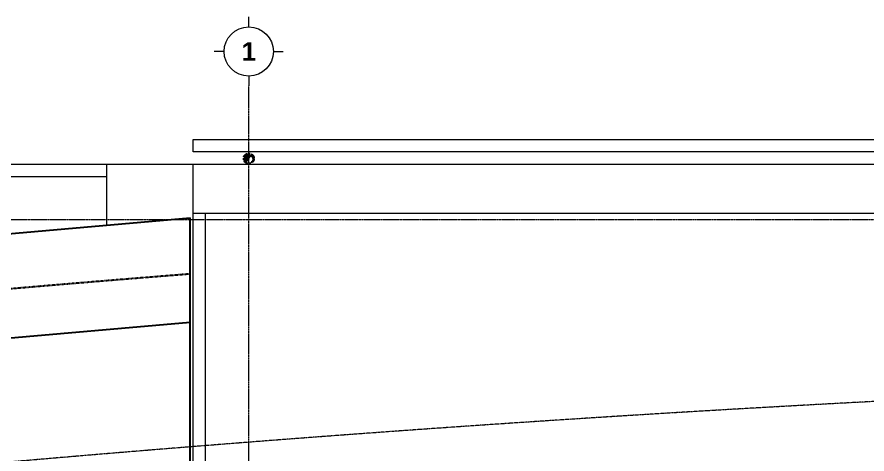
# Model space of a CAD drawing. Header units: millimetres. Extents: x -200069 to 184689, y -19972 to 101699.
# Drawn here: x -71259 to -57475, y 5167 to 12263 of the extents above; entities that cross this region are included whole.
import ezdxf
from ezdxf.enums import TextEntityAlignment as Align

# ---------------------------------------------------------------- set-up
doc = ezdxf.new("R2010")
doc.units = ezdxf.units.MM
for name, pattern in [('CENTER', [50.8, 31.75, -6.35, 6.35, -6.35]), ('X-45-STST-GRID$0$Grid Line', [9.5, 5, -1.5, 1.5, -1.5]), ('X-45-STST-PL-PF$0$CENTER2', [28.575, 19.05, -3.175, 3.175, -3.175]), ('X-45-STST-PL-PF$0$Dash', [4, 2, -2]), ('X-45-STST-PL-PF$0$DASHDOT', [1, 0.5, -0.25, 0, -0.25])]:
    doc.linetypes.add(name, pattern=pattern)
for name, color, linetype, lineweight in [('ARC_TEXT_100', 2, 'Continuous', 5), ('X-45-STST-GRID$0$ARC_AXIS_LINE', 240, 'CENTER', 13), ('X-45-STST-PL-PF$0$ARC_CON-VIEW', 90, 'Continuous', 5), ('X-45-STST-PL-PF$0$ARC_FLOOR', 2, 'Continuous', 5), ('X-45-STST-PL-PF$0$ARC_FRAME', 151, 'Continuous', 5), ('X-45-STST-PL-PF$0$ARC_GATE AXIS', 240, 'Continuous', 5)]:
    doc.layers.add(name, color=color, linetype=linetype, lineweight=lineweight)
doc.layers.add('X-45-STST-PL-PF$0$ARC_VIADUCT', color=2, linetype='Continuous')
doc.layers.add('X-45-STST-PL-PF$0$MEP-PL-SW', color=140, linetype='X-45-STST-PL-PF$0$DASHDOT')
doc.styles.add('X-45-STST-GRID$0$CP2-CSA-IT-STTST-45012$0$Arial_B', font='arialbd.ttf', dxfattribs={"width": 0.8, "height": 761.067151})

# ---------------------------------------------------------------- blocks, each defined once
blk = doc.blocks.new('X-45-STST-PL-PF$0$PIPE')
h = blk.add_hatch(color=256)
h.dxf.hatch_style = 1
h.paths.add_polyline_path([(50, 0, 1), (0, 0, -1), (-50, 0, 1)])
at = {"ltscale": 100}
for radius in [57, 50]:
    blk.add_circle((0, 0), radius, dxfattribs=at)
for centre, start, end in [((-25, 0), 180, 0), ((25, 0), 0, 180)]:
    blk.add_arc(centre, 25, start, end)
blk = doc.blocks.new('X-45-STST-PL-PF$0$Roof drainage pipe')
at = {"layer": 'X-45-STST-PL-PF$0$MEP-PL-SW', "linetype": 'Continuous', "xscale": 1.473684210526699, "yscale": 1.473684210526699, "zscale": 1.473684210526699, "rotation": 180}
blk.add_blockref('X-45-STST-PL-PF$0$PIPE', (-67500, 9965), dxfattribs=at)
blk = doc.blocks.new('X-45-STST-PL-PF$0$A$C23A964A8')
at = {"layer": 'X-45-STST-PL-PF$0$ARC_VIADUCT', "flags": 128}
for points in [[(-75044, 8425), (-68450, 9002)], [(-68450, 7302), (-74890, 6740)]]:
    blk.add_lwpolyline(points, dxfattribs=at)
at = {"layer": 'X-45-STST-PL-PF$0$ARC_VIADUCT'}
blk.add_lwpolyline([(-68450, 3677), (-68450, 9002)], dxfattribs=at)
at = {"layer": 'X-45-STST-PL-PF$0$ARC_VIADUCT', "color": 8, "linetype": 'X-45-STST-PL-PF$0$Dash'}
blk.add_arc((-36653, -393403), 402750, 94.52817, 95.45803, dxfattribs=at)
blk = doc.blocks.new('X-45-STST-GRID$0$CP2-CSA-IT-STTST-45012$0$Grid - ACT_Grid Head - Circle-231358-TÂ_NG 1-TÂ_NG TRÊ_T                                                                                  LEVEL 1-GROUND LEVEL')
for p, q in [((0, 4), (0, 5.6)), ((-4, 0), (-5.6, 0)), ((4, 0), (5.6, 0)), ((0, -4), (0, -5.6))]:
    blk.add_line(p, q)
blk.add_circle((0, 0), 4)
at = {"style": 'X-45-STST-GRID$0$CP2-CSA-IT-STTST-45012$0$Arial_B'}
blk.add_attdef('A', text='', height=3, dxfattribs=at).set_placement((0, 0), align=Align.MIDDLE_CENTER)

msp = doc.modelspace()

# ---------------------------------------------------------------- linework, layer by layer
at = {"layer": 'X-45-STST-GRID$0$ARC_AXIS_LINE', "linetype": 'X-45-STST-GRID$0$Grid Line'}
for p, q in [((-67500, -17972), (-67500, 11143)), ((-90950, 8975), (100848, 8975))]:
    msp.add_line(p, q, dxfattribs=at)
at = {"layer": 'X-45-STST-PL-PF$0$ARC_CON-VIEW', "color": 8, "flags": 128}
for points in [[(-74936, -9875), (-83400, -9875), (-83400, 9875), (-69825, 9875), (-69800, 9875)], [(-74936, -9675), (-83200, -9675), (-83200, 9675), (-70000, 9675), (-69800, 9675)]]:
    msp.add_lwpolyline(points, dxfattribs=at)
at = {"layer": 'X-45-STST-PL-PF$0$ARC_CON-VIEW', "flags": 128}
for points in [[(-69800, 8893), (-69800, 9875), (-68400, 9875)], [(-68400, 3681), (-68400, 9075)], [(-68200, 3697), (-68200, 9075)]]:
    msp.add_lwpolyline(points, dxfattribs=at)
at = {"layer": 'X-45-STST-PL-PF$0$ARC_FLOOR'}
msp.add_lwpolyline([(-68400, 9875), (68400, 9875), (68400, 9075), (-68400, 9075)], close=True, dxfattribs=at)
at = {"layer": 'X-45-STST-PL-PF$0$ARC_FRAME', "linetype": 'Continuous'}
msp.add_lwpolyline([(68400, 10075), (-68400, 10075), (-68400, 10275), (68400, 10275)], close=True, dxfattribs=at)
at = {"layer": 'X-45-STST-PL-PF$0$ARC_GATE AXIS', "linetype": 'X-45-STST-PL-PF$0$CENTER2', "lineweight": 18}
msp.add_lwpolyline([(32422, 6575), (-31406, 6575), (-31746, 6575), (-32746, 6575), (-33746, 6575), (-34746, 6574), (-35746, 6573), (-36746, 6571), (-37746, 6568), (-38746, 6562), (-39746, 6555), (-40746, 6546), (-41406, 6538, 0.029169), (-87919, 3238)], format="xyb", dxfattribs=at)

# ---------------------------------------------------------------- block references
at = {"color": 244, "linetype": 'Continuous', "true_color": 0x991b1e}
msp.add_blockref('X-45-STST-PL-PF$0$Roof drainage pipe', (0, 0), dxfattribs=at)
at = {"layer": 'ARC_TEXT_100'}
ref = msp.add_blockref('X-45-STST-GRID$0$CP2-CSA-IT-STTST-45012$0$Grid - ACT_Grid Head - Circle-231358-TÂ_NG 1-TÂ_NG TRÊ_T                                                                                  LEVEL 1-GROUND LEVEL', (-67500, 11703), dxfattribs=dict(at, xscale=100, yscale=100, zscale=100))
ref.add_attrib('A', '1', dxfattribs={"layer": '0', "height": 300, "style": 'X-45-STST-GRID$0$CP2-CSA-IT-STTST-45012$0$Arial_B'}).set_placement((-67500, 11703), align=Align.MIDDLE_CENTER)
ref.add_attrib('A', '1', dxfattribs={"layer": '0', "height": 300, "style": 'X-45-STST-GRID$0$CP2-CSA-IT-STTST-45012$0$Arial_B'}).set_placement((-67500, 11703), align=Align.MIDDLE_CENTER)
ref.add_attrib('A', '1', dxfattribs={"layer": '0', "height": 300, "style": 'X-45-STST-GRID$0$CP2-CSA-IT-STTST-45012$0$Arial_B'}).set_placement((-67500, 11703), align=Align.MIDDLE_CENTER)
ref.add_attrib('A', '1', dxfattribs={"layer": '0', "height": 300, "style": 'X-45-STST-GRID$0$CP2-CSA-IT-STTST-45012$0$Arial_B'}).set_placement((-67500, 11703), align=Align.MIDDLE_CENTER)
at = {"layer": 'X-45-STST-PL-PF$0$ARC_VIADUCT'}
msp.add_blockref('X-45-STST-PL-PF$0$A$C23A964A8', (0, 0), dxfattribs=at)

doc.saveas('drawing.dxf')
